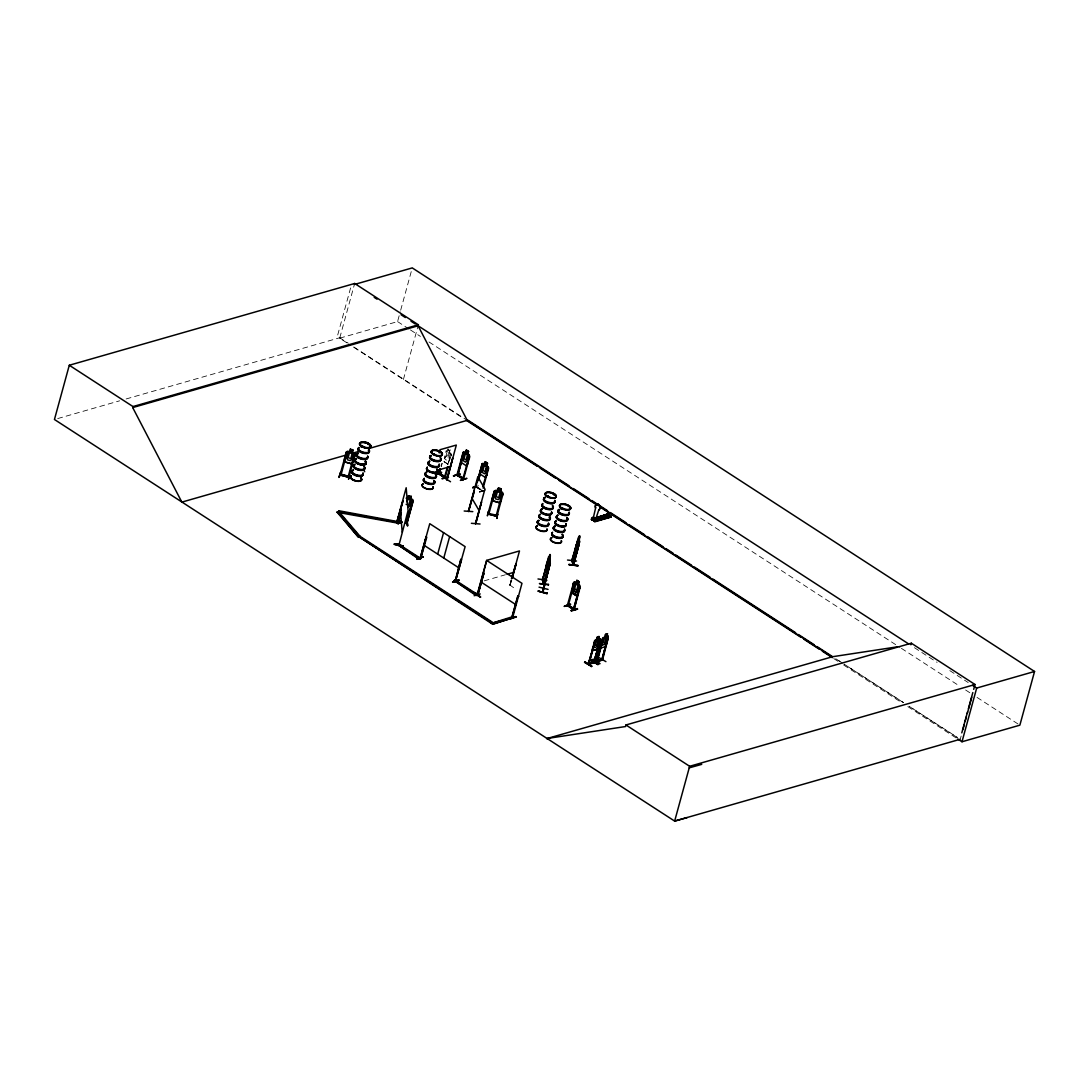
<?xml version="1.0" encoding="UTF-8"?>
<svg xmlns="http://www.w3.org/2000/svg" width="1089" height="1089" viewBox="0 0 1089 1089"><rect width="100%" height="100%" fill="white"/><g stroke="black" fill="none" stroke-linecap="round" stroke-linejoin="round"><path stroke-width="0.75" stroke-dasharray="5 3.75" d="M350.59 287.945L337.345 336.351L348.317 343.239M346.778 342.763L339.7 338.175L354.388 284.488M339.7 338.175L397.567 321.595L400.235 311.835M400.684 310.202L412.255 267.908M403.406 379.489L418.094 325.788M441.127 466.446L441.971 463.37M441.344 466.378L442.175 463.315M448.001 448.627L447.211 451.282L445.877 451.459L444.53 456.4L445.047 459.218L447.089 460.524L448.763 459.122L450.111 454.181L449.253 452.602L449.975 449.961M450.138 449.893L449.321 452.588L450.832 453.446L449.648 452.793L442.733 460.184M448.559 462.199L450.233 456.06L450.832 456.454M450.07 459.177L451.2 454.889M478.52 485.776L475.934 486.456M484.36 490.976L479.378 492.078L485.653 489.887M481.678 490.853L481.883 490.009L481.665 490.812M513.559 587.665L507.038 582.955M511.013 580.069L509.788 585.814L511.803 580.056M511.245 580.219L509.72 585.814L511.571 579.906M510.278 585.637L510.55 584.82L509.652 584.861M960.267 739.254L961.138 736.028M447.919 463.996L451.35 454.875L450.764 453.473L446.041 450.533M510.006 585.46L510.06 585.433M57.703 418.571L119.627 400.82M126.147 398.955L339.822 337.726M479.541 491.697L482.604 490.812M479.378 492.078L485.626 490.322M484.169 580.859L505.432 574.761M446.109 450.519L447.28 451.268M444.067 461.6L447.947 464.118M914.461 647.71L937.098 662.384M949.826 670.633L968.203 682.558M397.567 321.595L408.988 329.001M410.417 329.926L420.408 336.406M428.971 341.96L899.963 647.424M901.393 648.35L959.913 686.301M965.63 690.004L969.904 692.781M977.037 697.409L1019.862 725.179M903.407 702.609L843.961 664.045L903.53 702.568M957.19 737.484L909.07 706.271L957.422 737.416M353.775 346.969L465.806 419.428M353.857 347.364L463.247 418.299M833.752 658.586L838.026 661.35M843.73 665.052L902.155 702.936M907.845 706.638L956.292 738.056M476.805 486.783L481.964 490.132L477.894 487.681M476.655 487.341L481.869 490.69L476.451 487.409M450.723 453.487L451.254 454.916M446.966 452.166L445.619 457.108L447.661 458.415L449.008 453.487L446.966 452.166M448.178 449.321L449.253 451.05L448.178 449.321M447.878 464.145L444.026 461.668L447.851 464.159M842.546 663.133L835.467 658.546L842.559 663.119"/><path stroke-width="1.5" d="M594.785 517.806L594.785 517.901M579.484 535.802L579.198 541.424L577.034 547.74L576.939 543.52M571.725 592.675L576.898 595.969L571.671 592.688L573.644 582.547L574.665 582.03L579.784 585.297L580.301 586.726L573.998 609.867L579.416 587.897L573.372 609.5M461.164 462.417L461.273 459.34L461.164 462.417L466.269 465.738L467.807 463.574L466.242 465.616M480.072 474.083L480.195 471.006L480.072 474.083L485.258 477.377L486.715 475.24L488.144 466.705L488.662 468.134L483.108 488.117M592.484 648.2L592.443 650.705L594.349 641.135L596.663 639.665M600.665 647.996L600.692 645.641L600.584 648.105L605.253 646.716L606.587 643.898M593.219 517.302C596.786 518.555 591.654 517.711 594.118 518.214M593.328 517.847L594.485 517.847M594.608 517.983L593.6 520.311L592.729 519.616L593.369 517.261L591.722 517.792L591.504 519.684L607.825 514.757M594.376 517.751L593.804 517.67M579.552 540.716L579.552 542.186L578.45 537.313L571.739 560.889L578.872 538.32M403.311 546.338C395.879 542.295 386.99 543.969 403.325 546.283M548.91 556.329L549.904 561.066L543.71 584.18L542.458 578.94L543.003 579.471M543.956 583.786L549.891 562.7M572.338 561.311L577.715 541.356M573.059 564.837L579.28 543.397L573.59 565.314L572.12 560.74M547.413 562.428L547.508 566.648L549.673 560.331L550.068 554.587L542.445 580.219L548.189 560.263M443.74 477.431L450.519 481.746M356.43 458.796L356.43 458.837A5.799 2.546 15.3 0 0 356.457 462.444A5.799 2.546 15.3 0 0 364.039 464.418A5.799 2.546 15.3 0 0 365.4 461.232A5.799 2.546 15.3 0 1 360.84 464.309A5.799 2.546 15.3 0 1 355.627 459.327M537.326 525.864L537.326 525.919A5.772 2.546 15.3 0 0 539.572 530.711A5.772 2.546 15.3 0 0 547.127 529.785M548.407 585.092L548.448 584.398M548.448 584.466L539.409 583.568L548.366 584.766M568.975 564.674L577.973 565.518M569.057 564.279L577.946 566.13M471.387 523.305L480.058 524.013M601.809 516.581C602.203 518.487 605.811 516.132 601.754 516.799M576.639 551.388L575.537 547.958L576.204 544.881L575.632 547.971C575.373 558.97 580.124 542.063 576.653 551.265M402.916 500.872L396.777 522.72L402.957 501.253M361.344 446.054A5.813 2.559 15.3 0 1 363.508 442.08A5.813 2.559 15.3 0 1 370.682 446.735A5.813 2.559 15.3 0 1 361.344 446.054L361.466 445.741A5.799 2.546 15.3 0 1 363.563 441.875A5.799 2.546 15.3 0 1 370.736 446.517A5.799 2.546 15.3 0 1 361.412 445.85L361.984 446.259M362.011 445.537L361.779 446.122M362.828 445.986L362.868 446.122M368.068 444.258L368.776 444.448L368.177 444.026M394.3 544.241L403.311 546.093M434.157 453.705L432.959 453.963L434.225 454.412M434.525 454.004L433.408 453.759M439.412 452.371L440.242 452.643L439.793 451.989M547.536 495.713L546.896 495.985A5.772 2.546 15.3 0 1 549.087 492.078A5.772 2.546 15.3 0 1 556.22 496.707A5.772 2.546 15.3 0 1 546.937 496.026L547.781 496.666M547.209 495.876L548.597 496.53M553.648 494.202L554.287 494.624M561.339 507.869A5.772 2.546 15.3 0 0 570.622 508.549A5.799 2.546 15.3 0 0 563.476 503.921A5.772 2.546 15.3 0 0 561.339 507.869A5.799 2.546 15.3 0 0 570.65 508.577A5.772 2.546 15.3 0 0 563.489 503.921A5.799 2.546 15.3 0 0 561.325 507.896L562.999 508.372M562.768 508.209L562.346 507.624M568.363 506.208L568.322 506.494M595.492 519.943L598.787 509.897A3.104 2.273 73.4 0 0 599.835 506.099A3.104 2.273 73.4 0 0 596.677 504.071A3.104 2.273 73.4 0 0 595.629 507.869L593.137 518.555L596.173 520.392L596.731 519.439L596.35 520.841M539.041 587.148L548.066 589.394M542.485 591.912L549.128 567.805L548.774 569.193M542.458 592.239L543.425 588.183M543.738 588.264L542.812 592.362L549.237 566.865M542.907 591.953L542.662 591.504M546.95 575.128L546.12 578.45L546.841 576.231M547.331 573.672L547.046 574.897L548.053 570.908M547.631 572.787L547.903 571.562M548.979 567.845L550.258 562.972L550.04 564.361M547.223 593.069L547.046 593.736L538.143 591.055M548.829 568.499L550.353 562.999L543.71 588.441M546.923 575.251L547.644 572.338L546.923 575.4M549.659 565.354L549.836 564.606M547.209 593.137L538.116 591.136L547.1 593.519M340.503 472.898C335.888 486.62 343.253 463.669 339.564 476.397M344.464 459.027L344.655 461.899L351.556 463.791L353.299 461.396L355.245 454.29L354.456 453.078L347.609 451.214L346.397 451.949L339.972 474.967L348.916 477.39L349.133 476.601M345.921 453.487L346.724 453.705L340.98 475.076M346.397 451.949L344.56 459.041M340.204 474.014L348.997 476.369M344.655 461.899L351.556 463.791M350.318 449.158L353.272 449.92L352.428 452.67L353.653 453.95L352.305 458.877L350.25 460.593L347.5 459.844L346.615 457.326L347.963 452.398L349.678 451.921L350.331 449.117M348.112 477.186L348.14 476.329M353.898 455.665L354.742 455.747M354.442 453.119L355.123 454.344L348.861 477.404M487.45 515.396L488.417 511.776M487.382 515.846L488.525 511.449M488.226 513.205L489.056 513.654M493.902 492.351L494.678 492.704L493.902 492.351L487.899 513.94L496.87 516.39L503.2 493.303L500.382 491.629C504.03 488.348 496.23 486.266 497.564 490.758M488.77 514.199L494.719 492.568M489.056 513.273L488.185 513.014M501.879 494.529L502.655 494.882L501.879 494.529L496.108 515.995M497.523 514.294L496.856 518.432L497.591 513.954M496.856 518.378L497.564 514.321M501.239 500.436L499.511 502.791L492.609 500.858L492.419 497.986L494.365 490.908L497.632 490.88L498.354 488.226M831.955 656.898L467.222 420.354L418.094 325.788L418.367 324.794L354.674 283.48L69.288 365.251L54.45 419.496L674.649 821.092L687.159 817.594M182.516 501.934L181.849 502.124L132.708 407.572L132.994 406.565L418.367 324.794M354.674 283.48L354.388 284.488L412.255 267.908L1034.55 671.477L1019.862 725.179L961.995 741.759L957.721 738.982M340.748 475.199L341.184 474.26M337.127 512.266L338.897 511.585L398.955 522.625L398.778 523.292L337.127 512.266L358.308 537.04L337.318 511.599M338.774 510.741L338.706 512.252L338.774 510.741L398.833 521.781L398.955 522.625M348.044 477.159L353.925 455.529M491.33 623.398L511.993 616.85L513.287 617.694L492.65 624.215L358.88 536.7L360.064 536.36L492.704 622.377M358.689 537.367L360.064 536.36L338.897 511.585M396.668 522.611L406.183 487.749L408.062 510.605L398.928 545.194M399.159 521.059L398.179 520.855L397.961 521.794L401.392 509.393M397.744 519.576L398.152 523.877L397.812 519.126M398.751 521.767L401.365 512.62M406.796 501.893L407.477 499.415L410.24 499.96L408.892 504.901L406.129 504.357M407.708 498.544L408.361 495.74L411.329 496.366L410.471 499.075L411.71 500.259L410.362 505.187L408.307 507.011M401.392 523.156L392.394 521.236M420.014 558.262L420.722 558.711L426.194 536.741L419.986 558.766L418.802 559.106L396.872 544.105L398.07 543.765L420.177 558.099L418.979 558.439L396.872 544.105M398.07 543.765L396.695 544.772M410.471 499.034L411.193 496.393M406.973 523.578C404.087 523.128 408.647 522.039 406.224 522.625M406.061 523.237L406.891 523.55L412.745 501.92L411.928 501.77L406.17 523.455L406.36 522.461M406.946 520.95L407.681 525.701M406.891 523.55L413.303 500.532L412.513 499.347L406.129 498.177M407.177 525.647L406.891 520.896M439.126 452.82L439.97 449.743L456.318 445.061L446.926 479.854M448.11 467.127L445.033 477.976L438.431 473.729L439.684 469.128M439.902 469.06L438.744 473.701L443.209 476.601M439.534 473.293L438.568 472.898L439.098 474.164L440.296 469.509M439.03 474.11L440.501 469.454M417.087 559.106L423.308 556.874L417.21 558.657M435.423 474.545L441.63 472.313L435.491 474.096M420.136 558.344L429.76 523.7L465.126 546.637L455.42 581.24L461.559 559.678L460.742 559.351L455.42 581.24M442.093 478.833L448.559 477.241M442.243 478.452L448.287 477.05M426.793 537.136L420.653 558.684L420.245 557.459L420.858 557.908M447.511 466.732L444.366 477.608C444.298 474.899 446.613 478.929 444.503 477.431M444.285 477.499C447.429 475.811 429.992 469.658 445.251 477.186M445.347 477.023L444.952 477.962M447.157 479.759L452.752 458.115L446.572 479.677L447.143 479.078M463.274 452.33L457.639 475.58M457.108 474.573L457.734 475.675L463.546 454.154L457.53 475.743L456.781 475.28M437.683 554.124L443.563 532.644M467.821 454.127L468.542 451.486L466.364 450.07L465.629 452.874L464.295 453.051L462.948 457.979L463.465 460.797L465.493 462.117L467.154 460.701L468.501 455.774L467.657 454.195L468.379 451.54M460.089 473.906L453.46 475.866L459.599 474.11M466.419 450.206L465.575 452.738M460.456 480.412L466.745 478.234M462.893 479.024L463.574 479.432L462.961 478.37M462.784 479.187L468.842 457.584L469.441 457.979L468.842 457.584M463.56 479.391C464.2 476.533 449.675 471.836 463.465 478.697L463.342 479.555M467.671 463.533L469.223 455.039L469.74 456.468L463.424 479.568L457.108 475.253M443.768 558.072L449.648 536.591M464.186 511.013L472.803 511.626M475.934 486.456L472.871 487.328M474.368 490.064L468.501 511.558L474.232 491.67M475.784 486.974L482.059 463.941L483.08 463.424L488.144 466.705M477.254 482.304L482.196 463.996M478.479 479.691L482.468 465.82L478.684 479.623M484.551 464.54L485.286 461.736L487.464 463.152L486.075 472.367L484.414 473.783L482.373 472.463L481.869 469.645L483.217 464.717L484.551 464.54L485.34 461.872M474.722 594.635L454.181 580.532L455.379 580.192L477.486 594.526L476.288 594.866L454.181 580.532M455.216 580.805L460.96 559.297M487.464 463.152L486.742 465.793M454.004 581.199L455.311 579.961M455.76 581.199L455.025 580.069L455.951 580.355M482.931 486.198L487.763 469.264L488.362 469.645L487.763 469.264M458.85 579.961L452.602 582.125L458.823 579.893M475.825 523.618L481.556 501.947L475.512 523.632L475.594 522.611M475.498 523.605L484.945 489.084L477.812 476.805L468.365 511.326M488.348 513.055L488.076 514.035L496.72 516.186M488.893 514.212L489.152 513.3M474.151 595.724L480.235 593.941M496.747 516.377L496.162 515.179L497.088 515.601M476.288 594.866L476.111 595.533L477.309 595.193L486.783 560.318L519.494 550.939L512.007 578.313M477.105 594.921L486.606 560.386L521.971 583.323L512.592 617.885L494.515 622.486M477.826 595.343L483.761 573.209L477.717 595.288M478.017 595.22L478.398 594.022L477.295 594.077M480.399 597.126C467.48 590.456 476.778 591.558 480.385 597.18M492.65 624.215L513.287 617.694M511.449 578.477L515.927 563.993L512.238 578.463M512.116 577.034L516.159 564.143M513.096 618.361L511.803 617.517L517.792 595.982L518.609 596.309L517.792 595.982M518.01 595.914L511.925 617.517L512.742 617.79L512.061 617.354M512.238 617.436L512.334 616.578L512.728 617.722M512.919 616.946L512.483 617.844M515.887 616.524C496.747 621.996 529.322 612.862 510.02 618.988M537.993 578.967L546.909 580.233M550.068 554.587L546.583 563.775L546.011 566.865L547.114 570.309L547.985 568.118M548.611 556.71L542.445 580.219M543.642 584.153L550.027 561.094L549.822 558.698M578.763 538.442L579.593 535.679L579.307 539.831M573.113 565.164L579.525 542.172M579.28 543.397L573.386 564.823M576.517 561.026L567.519 560.045M564.388 606.45L570.609 604.218L564.51 606.001M577.973 565.49L568.934 564.66M567.954 606.015L568.417 605.103L567.328 605.579L573.644 582.547M567.532 604.817L568.295 605.974M591.667 519.085L593.641 517.466L591.667 519.085L594.499 520.882L610.453 516.036L610.793 516.662M568.077 606.056L574.094 584.48L573.277 584.153L574.094 584.48M576.163 582.983L576.884 580.342L579.089 581.744L578.3 584.412M573.263 593.709L576.884 580.342L579.089 581.744L575.305 595.016M594.499 520.882L596.473 519.276M596.731 519.439L595.07 519.929L594.866 521.808L611.283 516.935L607.812 514.035C601.387 514.444 616.02 519.739 606.151 514.525M571.439 610.956L577.524 609.132L571.221 610.316M573.576 608.71L573.644 609.418L579.416 587.897M600.216 516.295L603.497 518.704L600.216 516.295L601.89 515.791L605.157 518.214L601.89 515.791M577.279 608.506L577.524 609.187M603.374 515.356L606.641 517.779L603.374 515.356L605.035 514.866L608.315 517.275L605.035 514.866M607.812 514.035L595.533 518.092L607.744 514.307L610.752 516.594M591.232 666.591L591.695 666.046L584.589 662.248M594.825 642.769L588.346 664.426L594.594 642.619L589.04 664.249M588.958 664.263L588.999 663.296M590.946 660.41L597.97 664.589L591.096 659.988M593.845 662.82L600.311 639.379C597.14 639.597 601.291 635.078 597.317 636.97L594.049 645.791L594.471 647.615L596.323 647.057L597.902 644.647L599.249 639.719L598.501 639.134M596.718 639.733L597.398 637.024L599.29 636.534M593.015 659.512L599.712 663.895M593.709 661.894L594.621 661.84L594.403 662.684L599.985 641.013L593.587 662.616M593.736 662.82L600.216 641.162M597.317 660.873L596.336 661.608M602.625 638.603L596.309 661.649L602.258 659.893L608.084 636.017L602.489 638.535L600.556 645.627M596.677 661.826L602.421 640.332M602.734 640.019L596.758 661.486M604.858 637.119L605.457 634.37L607.444 633.771L606.709 636.575M607.363 633.88L606.042 642.047L604.463 644.457L602.612 645.001L602.19 643.191M596.649 661.813L602.489 660.043L608.125 638.413L601.645 660.07L602.53 659.09M601.877 660.22L608.03 636.112M605.906 661.636L599.154 657.715M973.702 689.351L975.023 684.518L911.33 643.204L625.944 724.975L625.522 726.54L547.25 738.478M975.023 684.518L689.65 766.288L674.649 821.092L960.022 739.322M910.894 644.77L911.33 643.204M961.791 732.87L967.522 711.92M968.407 708.694L972.817 692.577M962.907 729.576L964.228 724.73M965.113 721.503L966.447 716.671M967.318 713.445L971.742 697.3M961.995 741.759L976.683 688.057L1034.55 671.477M547.209 570.323L548.094 568.199M597.112 649.316L598.378 646.458L597.112 649.316L592.375 650.664M584.847 662.153L591.572 666.495M584.943 661.813L591.681 666.046M593.097 659.213L599.808 663.46M591.558 666.386L584.548 662.289M474.014 592.729L480.712 596.976M594.444 517.561L593.614 517.915M486.715 475.24L485.258 477.377M576.83 595.996L578.3 593.764M594.213 518.105L593.478 518.432M478.18 594.866L477.499 595.002L483.992 573.345M411.37 507.624L409.627 510.006M441.467 472.653L435.409 474.396M459.926 474.246L453.5 475.839M472.708 487.668L475.798 486.756L472.749 487.777M564.347 606.328L570.473 604.518M397.676 519.494L398.152 523.877M595.384 640.046L588.114 664.276L594.118 662.452M602.571 638.576L603.456 637.392M547.209 496.094L548.516 496.611M604.817 637.051L603.537 638.249L597.153 661.622M494.433 491.003L495.577 490.309L502.328 492.201M477.622 594.063L478.262 594.471M482.128 464.023L483.08 463.424M573.712 582.629L574.665 582.03M591.626 519.766L608.574 515.206L591.967 519.793M593.764 521.141L611.092 516.445M368.055 444.503L368.572 444.285M434.239 453.868L433.068 453.786L433.926 454.167M547.454 495.985L548.284 496.38M548.488 496.502L547.998 496.707M553.321 494.488L554.151 494.76M561.38 507.746L562.346 507.746M398.343 520.882L397.934 521.645L401.759 522.543M572.256 561.298L578 539.423M544.228 583.405L542.907 579.702M544.01 584.18L542.635 579.784L543.928 583.405M595.629 507.869L595.506 507.91A3.104 2.273 73.4 0 1 596.554 504.112A3.104 2.273 73.4 0 1 599.699 506.126A3.104 2.273 73.4 0 1 598.664 509.924L598.787 509.897M595.52 520.651L611.16 516.172M610.534 516.485L594.335 521.481L611.215 516.935M605.498 634.438L607.526 633.825M595.315 640.073L600.012 638.671L600.393 639.42M608.356 638.562L607.58 638.576M592.443 650.555L597.017 649.194M596.895 661.05L601.795 659.512M588.809 663.283L593.655 662.112M602.026 659.662L597.085 660.914M593.886 662.262L588.931 663.514M594.349 662.643L588.509 664.413M597.956 664.535L591.014 660.288M416.719 558.861L422.818 557.078M483.761 573.209L483.217 573.359M459.068 580.532L452.602 582.125L458.796 580.342M580.015 588.291L579.212 587.965M512.388 616.619L512.81 617.109M509.652 618.756L515.818 616.891M571.058 610.738L577.224 608.874M132.708 407.572L418.094 325.788L908.798 644.035M181.849 502.124L345.213 455.311M351.72 453.446L358.227 451.581M369.607 448.328L467.889 420.163L569.057 485.762M466.364 450.07L468.542 451.486M437.356 470.285L450.438 466.541M456.999 474.477L457.843 474.79M462.689 479.078L463.22 478.289M460.538 480.331L466.677 478.575M507.079 574.298L513.613 572.419M546.583 738.669L832.636 656.708L897.567 646.798M497.619 490.921L495.917 491.398L494.569 496.325L495.454 498.844L498.204 499.592L500.246 497.877L501.607 492.949L500.368 491.67L501.103 488.975L498.354 488.28M689.214 767.854L701.724 764.355M340.04 474.967L348.956 477.254M434.116 454.426L433.858 454.412M553.43 494.283L554.26 494.556M576.149 583.132L574.815 583.323L573.454 588.251L573.985 591.068L576.027 592.375L577.715 590.959L579.062 586.032L578.205 584.453M358.485 536.373L360.064 536.36M567.75 604.735L567.709 605.607L574.148 609.772M365.101 442.474L367.946 442.692M591.313 519.371L594.689 521.332L593.995 521.059M550.449 556.043L549.972 554.573M477.935 594.499L477.404 594.172M401.909 521.835L398.193 521.046M401.923 521.985L399.064 521.005L398.778 523.292M361.643 446.259L362.038 446.436M499.483 502.642L492.704 500.79L492.527 498M489.084 513.518L496.244 515.22L495.958 516.172M348.943 476.601L340.19 474.191M575.904 584.017L577.96 585.337M574.556 588.958L576.612 590.265M567.396 605.634L573.93 609.826M374.208 297.338L377.039 299.176M401.106 314.775L405.353 317.539M411.016 321.201L415.263 323.964M972.45 685.308L976.683 688.057M573.331 488.539L588.999 498.694M591.844 500.545L596.119 503.322M600.393 506.086L607.526 510.714M610.371 512.565L626.039 522.72M628.898 524.571L644.565 534.74M647.411 536.578L663.078 546.746M665.937 548.597L673.056 553.212M675.901 555.063L691.583 565.232M694.428 567.07L710.096 577.238M712.955 579.089L795.583 632.682M798.441 634.533L814.109 644.688M816.954 646.539L832.636 656.708M466.106 420.15L537.353 466.364M540.198 468.202L555.88 478.37M558.725 480.222L597.208 505.173M600.053 507.025L800.973 637.324M803.818 639.175L819.5 649.343M822.345 651.195L832.323 657.661M485.272 461.899L487.3 463.206M469.223 455.039L464.159 451.758L463.138 452.275L456.863 475.321M482.468 465.82L481.651 465.493L482.25 465.888M463.546 454.154L462.73 453.827L463.329 454.222M480.725 581.853L516.091 604.79M423.88 545.167L459.259 568.104M455.202 580.859L477.309 595.193M399.268 545.33L419.986 558.766M359.887 537.027L491.098 622.118M358.88 536.7L492.841 623.548M625.944 724.975L689.65 766.288M69.288 365.251L132.994 406.565M348.589 478.901L349.596 474.899L348.507 479.242M341.892 515.968L345.063 519.684M348.235 523.401L351.42 527.117M353.53 529.594L358.826 535.788M455.76 581.186L454.821 580.845M471.932 498.286L479.078 510.55M363.563 469.454L364.706 471.741M579.443 536.482L579.729 537.367M579.198 537.367L579.484 538.252M572.419 560.794L573.535 564.265M571.82 560.849L573.222 565.232M549.918 555.39L549.959 557.16L549.686 556.275M546.147 566.824L547.223 570.2M407.272 521.427L407.681 525.742M400.303 509.23L402.181 532.085M367.619 457.761A5.799 2.546 15.3 0 1 360.037 458.687A5.799 2.546 15.3 0 1 357.845 453.963M367.538 456.699A5.881 2.586 15.3 0 1 360.813 458.619A5.881 2.586 15.3 0 1 357.886 453.582M365.468 460.892A5.772 2.546 15.3 0 1 364.121 464.077A5.772 2.546 15.3 0 1 356.566 462.117A5.772 2.546 15.3 0 1 356.607 458.592M368.531 450.002A5.881 2.586 15.3 0 1 363.917 453.078A5.881 2.586 15.3 0 1 358.649 448.028M367.633 456.046A5.785 2.546 15.3 0 1 361.017 457.938A5.785 2.546 15.3 0 1 358.131 452.97M368.368 450.356A5.785 2.546 15.3 0 1 363.821 453.392A5.785 2.546 15.3 0 1 358.635 448.409M367.619 456.386A5.881 2.586 15.3 0 1 360.895 458.319A5.881 2.586 15.3 0 1 357.968 453.269M368.613 449.703A5.881 2.586 15.3 0 1 364.012 452.779A5.881 2.586 15.3 0 1 358.73 447.729M368.64 449.362A5.799 2.546 15.3 0 1 364.094 452.398A5.799 2.546 15.3 0 1 358.894 447.416M360.867 446.844A5.799 2.546 15.3 0 1 363.658 447.048M363.168 474.328A5.881 2.586 15.3 0 1 355.477 475.253A5.881 2.586 15.3 0 1 353.258 470.475M362.746 473.933A5.799 2.546 15.3 0 1 356.852 476.043A5.799 2.546 15.3 0 1 352.373 471.224M360.84 477.812A5.772 2.546 15.3 0 1 356.321 480.834A5.772 2.546 15.3 0 1 351.134 475.879M355.504 459.871A5.772 2.546 15.3 0 0 360.69 464.826A5.772 2.546 15.3 0 0 365.223 461.804A5.772 2.546 15.3 0 1 360.704 464.799A5.772 2.546 15.3 0 1 355.518 459.844M360.84 477.935A5.813 2.559 15.3 0 1 356.28 480.984A5.813 2.559 15.3 0 1 351.066 475.988M360.772 478.112A5.799 2.546 15.3 0 1 356.226 481.161A5.799 2.546 15.3 0 1 351.026 476.179M365.332 461.491A5.813 2.559 15.3 0 1 360.772 464.54A5.813 2.559 15.3 0 1 355.558 459.544M364.529 467.657A5.881 2.586 15.3 0 1 357.818 469.59A5.881 2.586 15.3 0 1 354.891 464.54M363.005 472.939A5.785 2.546 15.3 0 1 356.389 474.831A5.785 2.546 15.3 0 1 353.503 469.863M364.352 467.998A5.785 2.546 15.3 0 1 357.737 469.89A5.785 2.546 15.3 0 1 354.851 464.935M363.005 473.279A5.881 2.586 15.3 0 1 356.28 475.212A5.881 2.586 15.3 0 1 353.353 470.162M363.998 466.596A5.881 2.586 15.3 0 1 359.384 469.672A5.881 2.586 15.3 0 1 354.102 464.622M364.025 466.255A5.799 2.546 15.3 0 1 359.479 469.291A5.799 2.546 15.3 0 1 354.265 464.309M566.824 517.956A5.881 2.586 15.3 0 1 562.223 521.032A5.881 2.586 15.3 0 1 556.942 515.982M566.661 518.296A5.785 2.546 15.3 0 1 562.115 521.332A5.785 2.546 15.3 0 1 556.928 516.363M565.994 523.673A5.772 2.546 15.3 0 1 560.127 525.769A5.772 2.546 15.3 0 1 555.676 520.978M555.581 521.332A5.772 2.546 15.3 0 0 560.032 526.123A5.772 2.546 15.3 0 0 565.899 524.013A5.799 2.546 15.3 0 1 559.283 525.973A5.799 2.546 15.3 0 1 556.384 521.005M569.071 512.796A5.881 2.586 15.3 0 1 562.36 514.716A5.881 2.586 15.3 0 1 559.419 509.679M567.56 518.065A5.799 2.546 15.3 0 1 560.93 519.957A5.799 2.546 15.3 0 1 558.031 514.988M568.907 513.137A5.799 2.546 15.3 0 1 562.278 515.029A5.799 2.546 15.3 0 1 559.392 510.06M566.906 517.643A5.881 2.586 15.3 0 1 565.531 520.882A5.881 2.586 15.3 0 1 557.854 518.881A5.881 2.586 15.3 0 1 557.881 515.301M569.152 512.483A5.881 2.586 15.3 0 1 562.441 514.416A5.881 2.586 15.3 0 1 559.501 509.366M569.166 512.129A5.785 2.546 15.3 0 1 563.285 514.239A5.785 2.546 15.3 0 1 558.82 509.448M560.794 508.876A5.785 2.546 15.3 0 1 563.571 509.08M562.21 534.835A5.881 2.586 15.3 0 1 557.595 537.925A5.881 2.586 15.3 0 1 552.314 532.875M561.284 540.906A5.772 2.546 15.3 0 1 554.682 542.798A5.772 2.546 15.3 0 1 551.796 537.843M562.645 535.951A5.785 2.546 15.3 0 1 556.765 538.048A5.785 2.546 15.3 0 1 552.3 533.256M561.38 540.566A5.772 2.546 15.3 0 1 554.777 542.458A5.772 2.546 15.3 0 1 551.892 537.503M565.749 524.571A5.772 2.546 15.3 0 1 559.147 526.463A5.772 2.546 15.3 0 1 556.275 521.508M564.565 531.092A5.881 2.586 15.3 0 1 556.329 531.064A5.881 2.586 15.3 0 1 554.805 526.559M562.319 534.195A5.799 2.546 15.3 0 1 557.772 537.231A5.799 2.546 15.3 0 1 552.572 532.249M564.538 530.751A5.799 2.546 15.3 0 1 556.955 531.663A5.799 2.546 15.3 0 1 554.764 526.94M562.292 534.536A5.881 2.586 15.3 0 1 557.677 537.612A5.881 2.586 15.3 0 1 552.409 532.562M564.538 529.377A5.881 2.586 15.3 0 1 557.813 531.309A5.881 2.586 15.3 0 1 554.886 526.259M564.538 529.023A5.785 2.546 15.3 0 1 557.936 530.928A5.785 2.546 15.3 0 1 555.05 525.96M552.422 506.099A5.881 2.586 15.3 0 1 547.808 509.189A5.881 2.586 15.3 0 1 542.54 504.139M551.483 512.211A5.772 2.546 15.3 0 1 544.881 514.103A5.772 2.546 15.3 0 1 542.009 509.148M552.872 507.215A5.785 2.546 15.3 0 1 546.977 509.312A5.785 2.546 15.3 0 1 542.526 504.52M551.592 511.83A5.772 2.546 15.3 0 1 544.99 513.722A5.772 2.546 15.3 0 1 542.118 508.767M554.927 501.689A5.881 2.586 15.3 0 1 547.236 502.614A5.881 2.586 15.3 0 1 545.017 497.823M552.531 505.459A5.799 2.546 15.3 0 1 547.985 508.495A5.799 2.546 15.3 0 1 542.785 503.513M554.505 501.28A5.799 2.546 15.3 0 1 548.597 503.39A5.799 2.546 15.3 0 1 544.132 498.585M552.504 505.8A5.881 2.586 15.3 0 1 547.903 508.876A5.881 2.586 15.3 0 1 542.621 503.826M554.75 500.641A5.881 2.586 15.3 0 1 548.039 502.56A5.881 2.586 15.3 0 1 545.099 497.523M554.764 500.287A5.785 2.546 15.3 0 1 548.148 502.179A5.785 2.546 15.3 0 1 545.262 497.224M548.243 524.095A5.785 2.546 15.3 0 1 541.628 526.001A5.785 2.546 15.3 0 1 538.742 521.032M548.42 523.768A5.881 2.586 15.3 0 1 541.709 525.688A5.881 2.586 15.3 0 1 538.783 520.651M546.977 528.723A5.772 2.546 15.3 0 1 540.375 530.602A5.772 2.546 15.3 0 1 537.49 525.66M551.592 513.45A5.772 2.546 15.3 0 1 545.466 514.825A5.772 2.546 15.3 0 1 540.512 510.564M541.029 510.033A5.772 2.546 15.3 0 1 541.873 509.666M551.456 512.429A5.813 2.559 15.3 0 1 544.827 514.321A5.813 2.559 15.3 0 1 541.927 509.339M549.428 517.071A5.881 2.586 15.3 0 1 544.813 520.147A5.881 2.586 15.3 0 1 539.531 515.097M548.529 523.101A5.799 2.546 15.3 0 1 542.635 525.225A5.799 2.546 15.3 0 1 538.157 520.406M549.264 517.425A5.799 2.546 15.3 0 1 544.718 520.46A5.799 2.546 15.3 0 1 539.518 515.478M548.516 523.455A5.881 2.586 15.3 0 1 541.791 525.388A5.881 2.586 15.3 0 1 538.864 520.338M549.509 516.758A5.881 2.586 15.3 0 1 544.895 519.848A5.881 2.586 15.3 0 1 539.613 514.798M549.523 516.431A5.785 2.546 15.3 0 1 548.175 519.616A5.785 2.546 15.3 0 1 540.607 517.643A5.785 2.546 15.3 0 1 540.634 514.117M439.221 465.82A5.799 2.546 15.3 0 1 431.639 466.745A5.799 2.546 15.3 0 1 429.447 462.022M439.384 465.493A5.881 2.586 15.3 0 1 431.707 466.432A5.881 2.586 15.3 0 1 429.488 461.641M437.057 469.1A5.813 2.559 15.3 0 1 432.51 472.136A5.813 2.559 15.3 0 1 427.296 467.154M437.002 469.277A5.799 2.546 15.3 0 1 432.456 472.327A5.799 2.546 15.3 0 1 427.242 467.344M440.759 458.823A5.881 2.586 15.3 0 1 434.035 460.756A5.881 2.586 15.3 0 1 431.108 455.706M439.235 464.105A5.785 2.546 15.3 0 1 432.619 465.997A5.785 2.546 15.3 0 1 429.733 461.028M440.582 459.163A5.785 2.546 15.3 0 1 433.967 461.055A5.785 2.546 15.3 0 1 431.081 456.1M439.221 464.445A5.881 2.586 15.3 0 1 432.51 466.378A5.881 2.586 15.3 0 1 429.57 461.328M440.215 457.761A5.881 2.586 15.3 0 1 435.614 460.838A5.881 2.586 15.3 0 1 430.332 455.787M440.242 457.421A5.799 2.546 15.3 0 1 435.695 460.456A5.799 2.546 15.3 0 1 430.495 455.474M433.898 480.875A5.881 2.586 15.3 0 1 429.284 483.952A5.881 2.586 15.3 0 1 424.002 478.915M433 486.933A5.799 2.546 15.3 0 1 426.371 488.825A5.799 2.546 15.3 0 1 423.471 483.856M433.735 481.229A5.799 2.546 15.3 0 1 429.189 484.265A5.799 2.546 15.3 0 1 423.975 479.283M433.054 486.742A5.813 2.559 15.3 0 1 427.147 488.852A5.813 2.559 15.3 0 1 422.668 484.033M437.438 470.584A5.772 2.546 15.3 0 1 431.571 472.694A5.772 2.546 15.3 0 1 427.119 467.902M436.948 469.536A5.813 2.559 15.3 0 1 432.387 472.572A5.813 2.559 15.3 0 1 427.174 467.589M436.144 475.716A5.881 2.586 15.3 0 1 430.904 478.03A5.881 2.586 15.3 0 1 425.105 473.524M425.622 472.98A5.881 2.586 15.3 0 1 426.493 472.599M434.606 480.998A5.785 2.546 15.3 0 1 428.726 483.094A5.785 2.546 15.3 0 1 424.261 478.302M433.98 480.576A5.881 2.586 15.3 0 1 429.365 483.652A5.881 2.586 15.3 0 1 424.084 478.602M436.226 475.417A5.881 2.586 15.3 0 1 429.502 477.336A5.881 2.586 15.3 0 1 426.575 472.299M436.24 475.063A5.799 2.546 15.3 0 1 429.611 476.968A5.799 2.546 15.3 0 1 426.725 471.986M436.213 476.791A5.785 2.546 15.3 0 1 430.073 478.166A5.785 2.546 15.3 0 1 425.105 473.892M349.433 452.793L348.085 457.734L350.835 458.483L352.183 453.541L349.433 452.793M350.767 449.852L350.522 450.723L352.292 451.214L352.537 450.329L350.767 449.852M408.811 496.434L408.566 497.319L410.349 497.659L410.58 496.788L408.811 496.434M465.384 453.745L464.037 458.687L466.065 460.007L467.412 455.066L465.384 453.745M466.596 450.9L467.657 452.629L466.596 450.9M484.306 465.425L482.958 470.353L484.986 471.673L486.334 466.732L484.306 465.425M485.517 462.566L486.579 464.295L485.517 462.566M497.387 491.792L496.039 496.734L498.776 497.482L500.137 492.541L497.387 491.792M498.721 488.852L498.476 489.723L500.246 490.213L500.477 489.329L498.721 488.852M549.006 558.235L548.094 564.538L549.006 558.235M578.518 539.327L577.619 545.63L578.518 539.327M577.116 581.172L578.191 582.901L577.116 581.172M596.404 640.563L595.043 645.491L596.908 644.947L598.256 640.005L596.404 640.563M597.575 637.378L597.33 638.263L598.773 637.024L597.575 637.378M604.545 637.963L603.183 642.891L605.048 642.347L606.396 637.405L604.545 637.963M605.715 634.778L605.47 635.663L606.913 634.424L605.715 634.778M568.431 605.443L574.434 609.01L568.431 605.443M361.289 446.34A5.772 2.546 15.3 0 0 370.573 447.021A5.772 2.546 15.3 0 0 363.44 442.393A5.772 2.546 15.3 0 0 361.289 446.34A5.772 2.546 15.3 0 0 370.573 447.034A5.772 2.546 15.3 0 0 363.427 442.406A5.772 2.546 15.3 0 0 361.289 446.367M561.203 508.386A5.772 2.546 15.3 0 0 570.486 509.053A5.772 2.546 15.3 0 0 563.353 504.438A5.772 2.546 15.3 0 0 561.203 508.386M546.801 496.543A5.772 2.546 15.3 0 0 556.084 497.21A5.772 2.546 15.3 0 0 548.951 492.582A5.772 2.546 15.3 0 0 546.801 496.543M546.869 496.216A5.813 2.559 15.3 0 0 556.207 496.897A5.813 2.559 15.3 0 0 549.019 492.242A5.813 2.559 15.3 0 0 546.869 496.216M433.014 453.909A5.799 2.546 15.3 0 0 442.338 454.576A5.799 2.546 15.3 0 0 435.178 449.934A5.799 2.546 15.3 0 0 433.014 453.909M432.891 454.399A5.772 2.546 15.3 0 0 442.175 455.079A5.772 2.546 15.3 0 0 435.042 450.451A5.772 2.546 15.3 0 0 432.891 454.399M432.959 454.099A5.813 2.559 15.3 0 0 442.297 454.78A5.813 2.559 15.3 0 0 435.11 450.125A5.813 2.559 15.3 0 0 432.959 454.099"/></g></svg>
